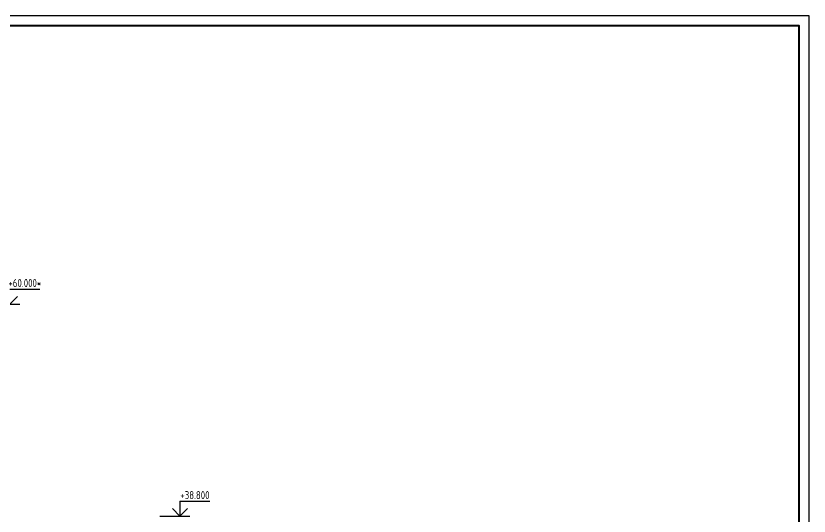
# Model space of a CAD drawing. Extents: x -50000 to 1632000, y -47600 to 308800.
# Drawn here: x 1384500 to 1463800, y 258800 to 308800 of the extents above; entities that cross this region are included whole.
import ezdxf
from ezdxf.enums import TextEntityAlignment as Align

# ---------------------------------------------------------------- set-up
doc = ezdxf.new("R2010")
doc.units = 0
doc.header["$MEASUREMENT"] = 0
doc.layers.get('Defpoints').update_dxf_attribs({"color": 6})
doc.layers.add('1', color=7, linetype='Continuous')
doc.styles.get("Standard").update_dxf_attribs({"font": 'isocpeur.ttf'})

msp = doc.modelspace()

# ---------------------------------------------------------------- linework, layer by layer
at = {"layer": '1', "linetype": 'Continuous'}
for p, q in [((1383900, 281500), (1386900, 281500)), ((1383900, 280000), (1384650, 280750)), ((1381900, 280000), (1384900, 280000)), ((1400900, 260300), (1403900, 260300)), ((1400900, 260300), (1400900, 258800)), ((1400150, 259550), (1400900, 258800)), ((1400900, 258800), (1401650, 259550)), ((1398900, 258800), (1401900, 258800))]:
    msp.add_line(p, q, dxfattribs=at)
at = {"layer": '1', "linetype": 'Continuous', "lineweight": 40, "flags": 128}
msp.add_lwpolyline([(1299600, 191000), (1462800, 191000), (1462800, 307800), (1299600, 307800)], close=True, dxfattribs=at)
at = {"layer": 'Defpoints'}
msp.add_lwpolyline([(1295600, 190000), (1463800, 190000), (1463800, 308800), (1295600, 308800)], close=True, dxfattribs=at)

# ---------------------------------------------------------------- texts
at = {"layer": '1', "width": 0.8}
for s, p in [('+60.000*', (1385400, 282100)), ('+38.800', (1402400, 260900))]:
    msp.add_text(s, height=800, dxfattribs=at).set_placement(p, align=Align.MIDDLE_CENTER)

doc.saveas('drawing.dxf')
